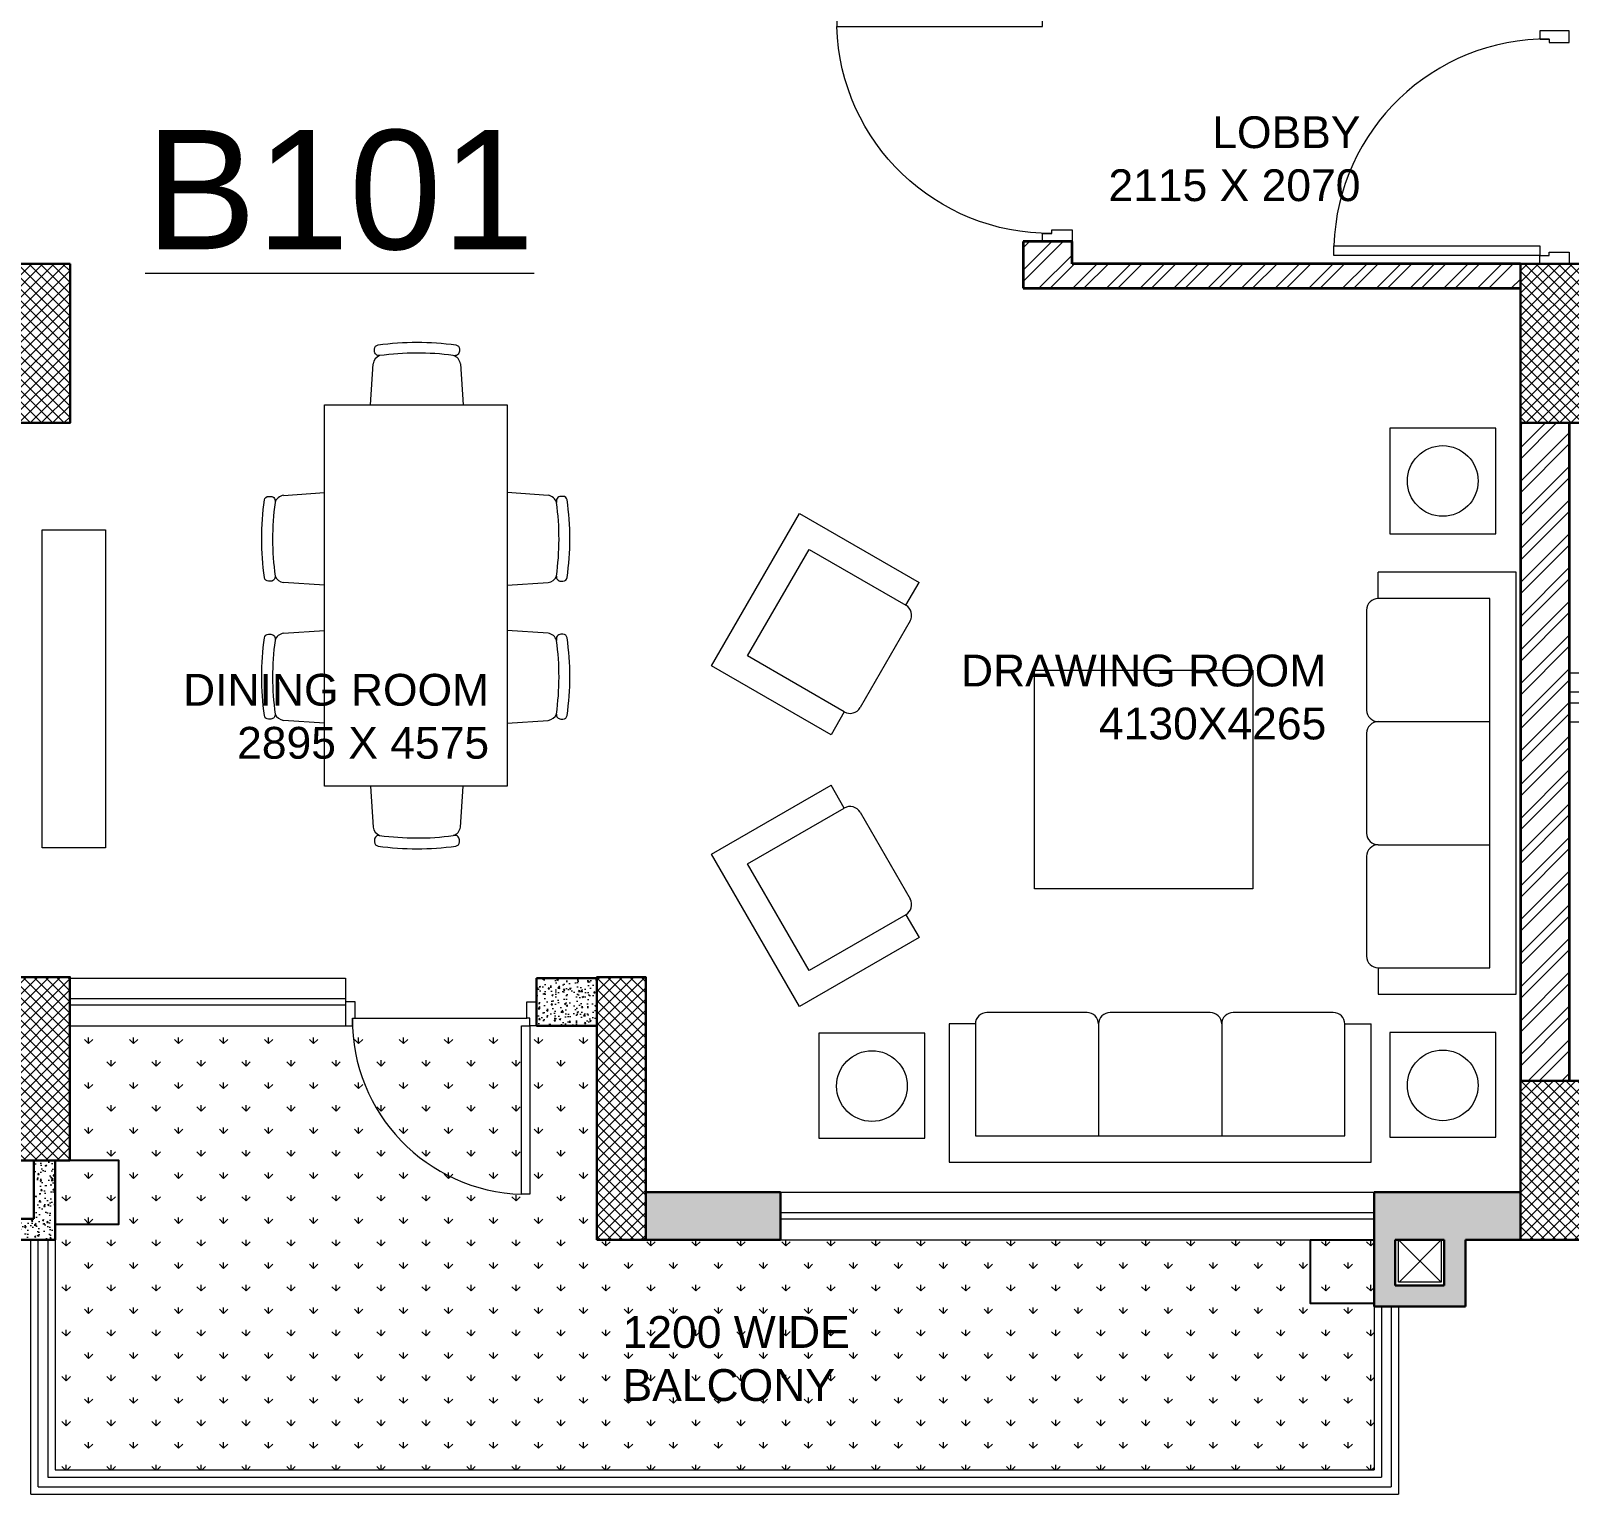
# Model space of a CAD drawing. Header units: millimetres. Extents: x 2919505 to 2966223, y -2460693 to -2283121.
# Drawn here: x 2932171 to 2939426, y -2315306 to -2308401 of the extents above; entities that cross this region are included whole.
import ezdxf

# ---------------------------------------------------------------- set-up
doc = ezdxf.new("R2010")
doc.units = ezdxf.units.MM
doc.header["$LTSCALE"] = 100
doc.header["$MEASUREMENT"] = 0
doc.linetypes.add('HIDDEN', pattern=[0.375, 0.25, -0.125])
for name, color, linetype, lineweight in [('ACC BLOCK', 211, 'Continuous', 30), ('COL H', 252, 'Continuous', 5), ('door', 35, 'Continuous', 13), ('furniture', 5, 'Continuous', 18), ('MKG TEXT', 7, 'Continuous', 25), ('RAILING', 222, 'Continuous', 15), ('S-BALCONY HATCH', 34, 'Continuous', 5), ('Stairs', 2, 'Continuous', 18), ('text', 7, 'Continuous', 9), ('WALL', 1, 'Continuous', 35), ('WALL HATCH', 43, 'Continuous', 5), ('win', 150, 'Continuous', 18)]:
    doc.layers.add(name, color=color, linetype=linetype, lineweight=lineweight)
doc.layers.add('cutout', color=7, linetype='HIDDEN', lineweight=20, true_color=0x0544ff)
doc.layers.add('STR. COLUMN', color=7, linetype='Continuous', lineweight=30, true_color=0xf50000)
doc.styles.add('ARIAL', font='arial.ttf')
doc.styles.get("Standard").update_dxf_attribs({"font": 'sanss___.ttf'})
pattern_1 = [(50, (36.665, 147869.8), (71.7260183, -6.2752135), [7.5, -82.5]), (355, (36.665, 147869.8), (-13.8751334, 75.2192134), [6, -66]), (100.4514445, (42.64, 147869.28), (57.8508847, 68.9439991), [6.3740192, -70.1142112]), (46.1842, (36.665, 147889.8), (106.724133, -16.551928), [11.25, -123.75]), (96.6356355, (45.56, 147888.42), (93.4661946, 97.41186), [9.5610342, -105.171376]), (351.184164, (36.67, 147889.8), (93.4661945, 97.41186), [9, -99]), (21, (46.665, 147884.8), (59.6907052, -40.2618891), [7.5, -82.5]), (326, (46.665, 147884.8), (24.3315332, 72.5150045), [6, -66]), (71.4514447, (51.64, 147881.446), (84.0222377, 32.2531153), [6.374019, -70.1142112]), (37.5, (36.665, 147869.8), (1.21598553, 33.28938538), [0, -65.2, 0, -67, 0, -66.25]), (7.5, (36.665, 147869.8), (26.30695374, 39.4411712), [0, -38.2, 0, -63.7, 0, -25.25]), (327.5, (14.365, 147869.8), (53.38224362, -2.25548717), [0, -25, 0, -78, 0, -103.5]), (317.5, (4.365, 147869.8), (58.31861693, 10.01049823), [0, -32.5, 0, -51.8, 0, -73.5])]

# ---------------------------------------------------------------- blocks, each defined once
blk = doc.blocks.new('col-1')
at = {"layer": 'COL H', "lineweight": 5, "ltscale": 0.1}
h = blk.add_hatch(dxfattribs=at)
h.set_pattern_fill('ANSI37', color=256, scale=300)
h.paths.add_polyline_path([(2928694.7, -2448501.1), (2928694.7, -2448801.1), (2929444.7, -2448801.1), (2929444.7, -2448501.1)])
at = {"layer": 'STR. COLUMN', "color": 4}
blk.add_lwpolyline([(2928694.7, -2448501.1), (2928694.7, -2448801.1), (2929444.7, -2448801.1), (2929444.7, -2448501.1)], close=True, dxfattribs=at)
blk = doc.blocks.new('col3')
at = {"layer": 'COL H', "lineweight": 5, "ltscale": 0.1}
h = blk.add_hatch(dxfattribs=at)
h.set_pattern_fill('ANSI37', color=256, scale=300)
h.paths.add_polyline_path([(2930168.1, -2441842.7), (2930168.1, -2442142.7), (2931033.1, -2442142.7), (2931033.1, -2441842.7)])
at = {"layer": 'STR. COLUMN', "color": 4}
blk.add_lwpolyline([(2930168.1, -2441842.7), (2930168.1, -2442142.7), (2931033.1, -2442142.7), (2931033.1, -2441842.7)], close=True, dxfattribs=at)
blk = doc.blocks.new('A$C4EBC2541')
at = {"layer": 'door', "linetype": 'Continuous'}
for p, q in [((33.6, 119.9), (33.6, 958.2)), ((33.6, 958.2), (74, 958.2)), ((74, 958.2), (74, 119.9)), ((74, 119.9), (33.6, 119.9))]:
    blk.add_line(p, q, dxfattribs=at)
for points in [[(48, 0), (0, 0), (0, 119.9), (33.6, 119.9), (33.6, 81.6), (48, 81.6)], [(902, 0), (949.9, 0), (949.9, 119.9), (916.3, 119.9), (916.3, 81.6), (902, 81.6)]]:
    blk.add_lwpolyline(points, close=True, dxfattribs=at)
at = {"layer": 'door', "lineweight": 9, "ltscale": 0.5}
blk.add_arc((46.7, 88.9), 869.7, 359.51318, 88.19967, dxfattribs=at)
blk = doc.blocks.new('col12')
at = {"layer": 'COL H', "lineweight": 5}
h = blk.add_hatch(dxfattribs=at)
h.set_pattern_fill('ANSI37', color=256, scale=300)
h.paths.add_polyline_path([(2929934.3, -2444376.1), (2929934.3, -2444146.1), (2928694.7, -2444146.1), (2928694.7, -2444376.1)])
at = {"color": 4, "ltscale": 0.1}
blk.add_lwpolyline([(2929934.3, -2444376.1), (2929934.3, -2444146.1), (2928694.7, -2444146.1), (2928694.7, -2444376.1)], close=True, dxfattribs=at)

msp = doc.modelspace()

# ---------------------------------------------------------------- hatches: boundary and pattern name
at = {"layer": 'S-BALCONY HATCH'}
h = msp.add_hatch(dxfattribs=at)
h.set_pattern_fill('GRASS', color=256, scale=150, style=0)
h.set_pattern_definition([(90, (36.67, 147869.8), (-106.0660171, 106.0660171), [28.125, -184.0070344]), (45, (36.67, 147869.8), (-106.066017, 106.066017), [28.125, -121.875]), (135, (36.67, 147869.8), (-106.066017, -106.066017), [28.125, -121.875])])
h.paths.add_polyline_path([(2932355.9, -2313096.3), (2934841.2, -2313096.3), (2934840.9, -2314105.9), (2938505.9, -2314105.9), (2938505.9, -2315190.9), (2932285.9, -2315190.9), (2932285.9, -2313731.3), (2932355.9, -2313731.3)])
at = {"layer": 'WALL HATCH'}
h = msp.add_hatch(dxfattribs=at)
h.set_pattern_fill('ANSI32', color=256, scale=300, style=0)
h.set_pattern_definition([(45, (0, 147869.8), (-79.549513, 79.549513), []), (45, (53.03, 147869.8), (-79.549513, 79.549513), [])])
h.paths.add_polyline_path([(2939425.9, -2310251.3), (2939195.9, -2310251.3), (2939195.9, -2313355.9), (2939425.9, -2313355.9)])
h.paths.add_polyline_path([(2939195.9, -2309616.3), (2939195.9, -2309501.3), (2939154, -2309501.3), (2939158.3, -2309501.3), (2939195.9, -2309501.3), (2937081.2, -2309501.3), (2937081.2, -2309396.3), (2936950.8, -2309396.3), (2936851.2, -2309396.3), (2936851.2, -2309616.3)])
h = msp.add_hatch(dxfattribs=at)
h.set_pattern_fill('AR-CONC', color=8, scale=10, style=0)
h.set_pattern_definition(pattern_1)
h.paths.add_polyline_path([(2935705.9, -2313880.9), (2935070.9, -2313880.9), (2935070.9, -2314105.9), (2935705.9, -2314105.9)])
h.paths.add_polyline_path([(2938605.9, -2314105.9), (2938836.3, -2314105.9), (2938836.3, -2314320.9), (2938605.9, -2314320.9)], flags=16)
h.paths.add_polyline_path([(2939195.9, -2313880.9), (2938505.9, -2313880.9), (2938505.9, -2314105.9), (2938505.9, -2314420.9), (2938936.3, -2314420.9), (2938936.3, -2314105.9), (2939195.9, -2314105.9)])
h.paths.add_polyline_path([(2932355.9, -2312871.3), (2932355.9, -2313096.3), (2932355.9, -2313096.3), (2932355.9, -2312871.3)])
at = {"layer": 'WALL HATCH', "ltscale": 0.1}
h = msp.add_hatch(dxfattribs=at)
h.set_pattern_fill('AR-CONC', color=8, scale=10, style=0)
h.set_pattern_definition([(50, (-1136.71, 147874.81), (71.7260183, -6.2752135), [7.5, -82.5]), (355, (-1136.71, 147874.81), (-13.8751334, 75.2192134), [6, -66]), (100.4514445, (-1130.73, 147874.285), (57.8508847, 68.9439991), [6.3740192, -70.1142112]), (46.1842, (-1136.71, 147894.81), (106.724133, -16.551928), [11.25, -123.75]), (96.6356355, (-1127.82, 147893.43), (93.4661946, 97.41186), [9.5610342, -105.171376]), (351.184164, (-1136.71, 147894.81), (93.4661945, 97.41186), [9, -99]), (21, (-1126.71, 147889.81), (59.6907052, -40.2618891), [7.5, -82.5]), (326, (-1126.71, 147889.81), (24.3315332, 72.5150045), [6, -66]), (71.4514447, (-1121.736, 147886.45), (84.0222377, 32.2531153), [6.374019, -70.1142112]), (37.5, (-1136.71, 147874.807), (1.21598553, 33.28938538), [0, -65.2, 0, -67, 0, -66.25]), (7.5, (-1136.71, 147874.807), (26.30695374, 39.4411712), [0, -38.2, 0, -63.7, 0, -25.25]), (327.5, (-1159.01, 147874.807), (53.38224362, -2.25548717), [0, -25, 0, -78, 0, -103.5]), (317.5, (-1169.01, 147874.807), (58.31861693, 10.01049823), [0, -32.5, 0, -51.8, 0, -73.5])])
h.paths.add_polyline_path([(2934555.9, -2312871.3), (2934840.9, -2312871.3), (2934840.9, -2313096.3), (2934555.9, -2313096.3), (2934555.9, -2312982.7)])
at = {"layer": 'WALL HATCH'}
h = msp.add_hatch(dxfattribs=at)
h.set_pattern_fill('AR-CONC', color=8, scale=10, style=0)
h.set_pattern_definition(pattern_1)
h.paths.add_polyline_path([(2931623.8, -2313731.3), (2931623.8, -2313506.3), (2932055.9, -2313506.3), (2932055.9, -2313731.3), (2931855.9, -2313731.3), (2931855.9, -2314005.9), (2932185.9, -2314005.9), (2932185.9, -2313731.3), (2932285.9, -2313731.3), (2932285.9, -2314105.9), (2931755.9, -2314105.9), (2931755.9, -2313731.3)])

# ---------------------------------------------------------------- linework, layer by layer
at = {"layer": 'ACC BLOCK', "ltscale": 0.1}
for p, q in [((2934555.9, -2313096.3), (2934555.9, -2312871.3)), ((2934840.9, -2312871.3), (2934555.9, -2312871.3)), ((2934555.9, -2313096.3), (2934840.9, -2313096.3)), ((2932185.9, -2314005.9), (2932185.9, -2313731.3)), ((2932285.9, -2314105.9), (2932285.9, -2313731.3)), ((2935705.9, -2313880.9), (2935070.9, -2313880.9)), ((2935705.9, -2313880.9), (2935705.9, -2314105.9)), ((2939195.9, -2313880.9), (2938505.9, -2313880.9)), ((2938505.9, -2313880.9), (2938505.9, -2314420.9)), ((2931855.9, -2314005.9), (2932185.9, -2314005.9)), ((2931755.9, -2314105.9), (2932285.9, -2314105.9)), ((2935070.9, -2314105.9), (2935705.9, -2314105.9)), ((2938605.9, -2314105.9), (2938605.9, -2314320.9)), ((2938836.3, -2314105.9), (2938605.9, -2314105.9)), ((2938836.3, -2314105.9), (2938836.3, -2314320.9)), ((2939195.9, -2314105.9), (2938936.3, -2314105.9)), ((2938936.3, -2314105.9), (2938936.3, -2314420.9)), ((2938836.3, -2314320.9), (2938605.9, -2314320.9)), ((2938936.3, -2314420.9), (2938505.9, -2314420.9))]:
    msp.add_line(p, q, dxfattribs=at)
at = {"layer": 'cutout', "color": 160, "linetype": 'Continuous', "lineweight": 9, "ltscale": 0.1, "true_color": 0x0040ff}
for p, q in [((2938620.9, -2314105.9), (2938821.3, -2314305.9)), ((2938821.3, -2314105.9), (2938624.3, -2314305.9))]:
    msp.add_line(p, q, dxfattribs=at)
at = {"layer": 'cutout', "color": 160, "linetype": 'Continuous', "ltscale": 0.1, "true_color": 0x0040ff}
msp.add_lwpolyline([(2938620.9, -2314105.9), (2938821.3, -2314105.9), (2938821.3, -2314305.9), (2938620.9, -2314305.9)], close=True, dxfattribs=at)
at = {"layer": 'door'}
msp.add_line((2933701.4, -2313060), (2934510.5, -2313060), dxfattribs=at)
at = {"layer": 'furniture'}
for p, q in [((2933773.5, -2310165.7, 0), (2933786, -2309973.1, 0)), ((2934197.1, -2309973.3, 0), (2934210.4, -2310165.7, 0)), ((2933362.9, -2310593.2), (2933555.4, -2310579.9)), ((2934610.4, -2310593.2), (2934417.9, -2310579.9)), ((2935381.2, -2311396.9), (2935796, -2310678.3)), ((2935796, -2310678.3), (2936359.9, -2311003.9)), ((2935550.9, -2311351.1), (2935841.3, -2310848.2)), ((2935841.3, -2310848.2), (2936297.7, -2311111.7)), ((2933555.4, -2311016.7), (2933362.8, -2311004.2)), ((2934417.9, -2311016.7), (2934610.5, -2311004.2)), ((2936297.7, -2311111.7), (2936359.9, -2311003.9)), ((2939176.2, -2310955.5), (2938525.1, -2310955.5)), ((2938525.1, -2311080), (2938525.1, -2310955.5)), ((2939176.2, -2312946.8), (2939176.2, -2310955.5)), ((2939052.1, -2311080), (2938525.1, -2311080)), ((2939052.1, -2312822.4), (2939052.1, -2311080)), ((2938470.6, -2311134.4), (2938470.6, -2311606.3)), ((2933362.9, -2311243.8), (2933555.4, -2311230.5)), ((2934610.4, -2311243.8), (2934417.9, -2311230.5)), ((2936317.6, -2311186), (2936081.7, -2311594.7)), ((2936007.3, -2311614.6), (2935550.9, -2311351.1)), ((2936007.3, -2311614.6), (2935550.9, -2311351.1)), ((2935945.1, -2311722.4), (2935381.2, -2311396.9)), ((2933555.4, -2311667.3), (2933362.8, -2311654.8)), ((2934417.9, -2311667.3), (2934610.5, -2311654.8)), ((2936007.3, -2311614.6), (2935945.1, -2311722.4)), ((2938525.1, -2311660.8), (2939052.1, -2311660.8)), ((2938470.6, -2311715.2), (2938470.6, -2312187.1)), ((2933773.5, -2311965.7), (2933786, -2312158.4)), ((2934197.1, -2312158.2), (2934210.4, -2311965.7)), ((2935381.2, -2312286.5), (2935945.1, -2311960.9)), ((2936007.3, -2312068.7), (2935945.1, -2311960.9)), ((2935550.9, -2312332.2), (2936007.3, -2312068.7)), ((2936081.7, -2312088.6), (2936317.6, -2312497.3)), ((2938525.1, -2312241.6), (2939052.1, -2312241.6)), ((2935796, -2313005), (2935381.2, -2312286.5)), ((2938470.6, -2312296), (2938470.6, -2312767.9)), ((2935841.3, -2312835.2), (2935550.9, -2312332.2)), ((2936297.7, -2312571.7), (2935841.3, -2312835.2)), ((2936297.7, -2312571.7), (2935841.3, -2312835.2)), ((2936297.7, -2312571.7), (2936359.9, -2312679.4)), ((2936359.9, -2312679.4), (2935796, -2313005)), ((2938525.1, -2312822.4), (2939052.1, -2312822.4)), ((2938525.1, -2312822.4), (2938525.1, -2312946.8)), ((2938525.1, -2312946.8), (2939176.2, -2312946.8)), ((2937151.9, -2313032.9), (2936680, -2313032.9)), ((2937732.7, -2313032.9), (2937260.8, -2313032.9)), ((2938313.5, -2313032.9), (2937841.6, -2313032.9)), ((2936625.6, -2313087.3), (2936501.1, -2313087.3)), ((2936501.1, -2313087.3), (2936501.1, -2313738.5)), ((2936625.6, -2313087.3), (2936625.6, -2313614.3)), ((2937206.4, -2313087.3), (2937206.4, -2313614.3)), ((2937787.2, -2313087.3), (2937787.2, -2313614.3)), ((2938368, -2313614.3), (2938368, -2313087.3)), ((2938368, -2313087.3), (2938492.4, -2313087.3)), ((2938492.4, -2313738.5), (2938492.4, -2313087.3)), ((2936625.6, -2313614.3), (2938368, -2313614.3)), ((2936501.1, -2313738.5), (2938492.4, -2313738.5))]:
    msp.add_line(p, q, dxfattribs=at)
at = {"layer": 'furniture', "elevation": 0}
for points in [[(2933815.7, -2309933.9, -0.431626), (2933792, -2309913.1), (2933792, -2309903, -0.368177), (2933808.9, -2309883.2, -0.069082), (2934175.5, -2309883.2, -0.368177), (2934192.3, -2309903), (2934192.3, -2309913.1, -0.497842), (2934163.1, -2309933.2)], [(2933323.6, -2310974.5, -0.431626), (2933302.8, -2310998.2), (2933292.7, -2310998.2, -0.368177), (2933272.9, -2310981.4, -0.069082), (2933272.9, -2310614.8, -0.368177), (2933292.7, -2310598), (2933302.8, -2310598, -0.497842), (2933322.8, -2310627.2)], [(2934649.7, -2310974.5, 0.431626), (2934670.5, -2310998.2), (2934680.7, -2310998.2, 0.368177), (2934700.4, -2310981.4, 0.069082), (2934700.4, -2310614.8, 0.368177), (2934680.7, -2310598), (2934670.5, -2310598, 0.497842), (2934650.5, -2310627.2)], [(2933323.6, -2311625.2, -0.431626), (2933302.8, -2311648.8), (2933292.7, -2311648.8, -0.368177), (2933272.9, -2311632, -0.069082), (2933272.9, -2311265.4, -0.368177), (2933292.7, -2311248.6), (2933302.8, -2311248.6, -0.497842), (2933322.8, -2311277.8)], [(2934649.7, -2311625.2, 0.431626), (2934670.5, -2311648.8), (2934680.7, -2311648.8, 0.368177), (2934700.4, -2311632, 0.069082), (2934700.4, -2311265.4, 0.368177), (2934680.7, -2311248.6), (2934670.5, -2311248.6, 0.497842), (2934650.5, -2311277.8)], [(2933815.7, -2312197.6, 0.431626), (2933792, -2312218.4), (2933792, -2312228.5, 0.368177), (2933808.9, -2312248.2, 0.069082), (2934175.5, -2312248.2, 0.368177), (2934192.3, -2312228.5), (2934192.3, -2312218.4, 0.497842), (2934163.1, -2312198.3)]]:
    msp.add_lwpolyline(points, format="xyb", dxfattribs=at)
at = {"layer": 'furniture'}
msp.add_lwpolyline([(2932524.1, -2312255.9), (2932224.1, -2312255.9), (2932224.1, -2310755.9), (2932524.1, -2310755.9)], close=True, dxfattribs=at)
at = {"layer": 'furniture', "elevation": -6.4}
msp.add_lwpolyline([(2937933.6, -2312449), (2936903.7, -2312449), (2936903.7, -2311418.3), (2937933.6, -2311418.3)], close=True, dxfattribs=at)
at = {"layer": 'furniture'}
for centre in [(2938829.4, -2310525.5), (2936137.8, -2313380.2), (2938829.4, -2313376.8)]:
    msp.add_circle(centre, 166.7, dxfattribs=at)
for centre, radius, start, end in [((2933992.2, -2311201.1, 0), 1279.4, 82.32212, 97.92679), ((2933835.9, -2309980.1, 0), 50.4, 113.64476, 172.07529), ((2934148.7, -2309979.8, 0), 48.8, 7.65248, 72.87821), ((2934590.8, -2310798.1, 0), 1279.4, 172.32212, 187.92679), ((2933369.4, -2310641.5, 0), 48.8, 97.65248, 162.87821), ((2934603.9, -2310641.5, 0), 48.8, 17.12179, 82.34752), ((2933382.6, -2310798.1, 0), 1279.4, 352.07321, 7.67788), ((2933369.7, -2310954.3, 0), 50.4, 203.64476, 262.07529), ((2934603.6, -2310954.3, 0), 50.4, 277.92471, 336.35524), ((2938525.1, -2311134.4), 54.4, 89.99714, 180.00001), ((2936270.5, -2311158.8), 54.4, 329.99999, 60.00286), ((2934590.8, -2311448.7, 0), 1279.4, 172.32212, 187.92679), ((2933369.4, -2311292.1, 0), 48.8, 97.65248, 162.87821), ((2934603.9, -2311292.1, 0), 48.8, 17.12179, 82.34752), ((2933382.6, -2311448.7, 0), 1279.4, 352.07321, 7.67788), ((2936034.5, -2311567.5), 54.4, 239.99999, 329.99999), ((2933369.7, -2311605, 0), 50.4, 203.64476, 262.07529), ((2934603.6, -2311605, 0), 50.4, 277.92471, 336.35524), ((2938525.1, -2311606.3), 54.4, 180.00001, 270.00001), ((2938525.1, -2311715.2), 54.4, 90.00001, 180.00001), ((2936034.5, -2312115.8), 54.4, 30.00001, 120.00288), ((2933835.9, -2312151.4, 0), 50.4, 187.92471, 246.35524), ((2934148.7, -2312151.7, 0), 48.8, 287.12179, 352.34752), ((2933992.2, -2310930.4, 0), 1279.4, 262.07321, 277.67788), ((2938525.1, -2312187.1), 54.4, 180.00001, 270.00001), ((2938525.1, -2312296), 54.4, 90.00001, 180.00001), ((2936270.5, -2312524.5), 54.4, 300.00001, 30.00001), ((2938525.1, -2312767.9), 54.4, 180.00001, 270.00288), ((2936680, -2313087.3), 54.4, 90.00001, 180.00288), ((2937151.9, -2313087.3), 54.4, 0.00001, 90.00001), ((2937260.8, -2313087.3), 54.4, 90.00001, 180.00001), ((2937732.7, -2313087.3), 54.4, 0.00001, 90.00001), ((2937841.6, -2313087.3), 54.4, 90.00001, 180.00001), ((2938313.5, -2313087.3), 54.4, 359.99714, 90.00001)]:
    msp.add_arc(centre, radius, start, end, dxfattribs=at)
for points in [[(2933555.4, -2311965.7, 0), (2933555.4, -2310165.7, 0), (2934417.9, -2310165.7, 0), (2934417.9, -2311965.7, 0)], [(2938579.4, -2310775.5), (2939079.4, -2310775.5), (2939079.4, -2310275.5), (2938579.4, -2310275.5)], [(2936387.8, -2313130.2), (2935887.8, -2313130.2), (2935887.8, -2313625.2), (2936387.8, -2313625.2)], [(2938579.4, -2313621.8), (2939079.4, -2313621.8), (2939079.4, -2313126.8), (2938579.4, -2313126.8)]]:
    msp.add_3dface(points, dxfattribs=at)
at = {"layer": 'MKG TEXT', "ltscale": 0.1}
for points in [[(2932285.9, -2314031.3), (2932585.9, -2314031.3), (2932585.9, -2313731.3), (2932285.9, -2313731.3)], [(2938505.9, -2314405.9), (2938205.9, -2314405.9), (2938205.9, -2314105.9), (2938505.9, -2314105.9)]]:
    msp.add_lwpolyline(points, close=True, dxfattribs=at)
at = {"layer": 'RAILING'}
for p, q in [((2939425.9, -2311431.3), (2941769.3, -2311431.3)), ((2941469.3, -2311521.3), (2939425.9, -2311521.3)), ((2941469.3, -2311573.4), (2939425.9, -2311573.4)), ((2939425.9, -2311661.3), (2941769.3, -2311661.3))]:
    msp.add_line(p, q, dxfattribs=at)
at = {"layer": 'Stairs'}
for p, q in [((2932170.9, -2315305.9), (2932170.9, -2314105.9)), ((2932205.9, -2315270.9), (2932205.9, -2314105.9)), ((2932250.9, -2314105.9), (2932250.9, -2315225.9)), ((2932285.9, -2314105.9), (2932285.9, -2315190.9)), ((2938505.9, -2314420.9), (2938505.9, -2315190.9)), ((2938540.9, -2314420.9), (2938540.9, -2315225.9)), ((2938585.9, -2314420.9), (2938585.9, -2315270.9)), ((2938620.9, -2314420.9), (2938620.9, -2315305.9)), ((2932285.9, -2315190.9), (2938505.9, -2315190.9)), ((2932205.9, -2315270.9), (2938585.9, -2315270.9)), ((2932250.9, -2315225.9), (2938540.9, -2315225.9)), ((2932170.9, -2315305.9), (2938620.9, -2315305.9))]:
    msp.add_line(p, q, dxfattribs=at)
at = {"layer": 'WALL'}
for p, q in [((2937081.2, -2309396.3), (2936851.2, -2309396.3)), ((2936851.2, -2309396.3), (2936851.2, -2309616.3)), ((2937081.2, -2309501.3), (2937081.2, -2309396.3)), ((2939195.9, -2309501.3), (2937081.2, -2309501.3)), ((2936851.2, -2309616.3), (2939195.9, -2309616.3)), ((2939195.9, -2310251.3), (2939195.9, -2313355.9)), ((2939425.9, -2310251.3), (2939425.9, -2313355.9))]:
    msp.add_line(p, q, dxfattribs=at)
at = {"layer": 'win'}
for p, q in [((2932355.9, -2312871.3), (2933655.7, -2312871.3)), ((2933655.7, -2312871.3), (2933655.7, -2313096.3)), ((2932355.9, -2312966.3), (2933655.7, -2312966.3)), ((2932355.9, -2312996.3), (2933655.7, -2312996.3)), ((2932355.9, -2313096.3), (2933655.7, -2313096.3)), ((2935705.9, -2313880.9), (2938505.9, -2313880.9)), ((2935705.9, -2313975.9), (2938505.9, -2313975.9)), ((2935705.9, -2314005.9), (2938505.9, -2314005.9)), ((2935705.9, -2314105.9), (2938505.9, -2314105.9))]:
    msp.add_line(p, q, dxfattribs=at)

# ---------------------------------------------------------------- block references
at = {"layer": 'door'}
for p, xscale, yscale, zscale, rotation in [((2937081.2, -2308296.3), -1.157973891547824, 1.157973873339852, 1.157973853841247, 90), ((2939425.9, -2309501.3), 1.157973891547824, 1.157973873339852, 1.157973853841247, 90), ((2934555.9, -2312982.7), 0.947670386172831, 0.9476703712716698, 0.9476703553142716, 180)]:
    msp.add_blockref('A$C4EBC2541', p, dxfattribs=dict(at, xscale=xscale, yscale=yscale, zscale=zscale, rotation=rotation))
at = {"layer": 'STR. COLUMN'}
for name, p, rotation in [('col-1', (5380857.1, 619193.4), 270), ('col-1', (5387997.1, 619193.4), 270), ('col3', (490213.2, -5243899.4), 90), ('col12', (5379217.1, 615828.4), 270), ('col-1', (490694.8, -5242800.6), 90)]:
    msp.add_blockref(name, p, dxfattribs=dict(at, rotation=rotation))

# ---------------------------------------------------------------- texts
at = {"layer": 'text', "ltscale": 10, "char_height": 150, "attachment_point": 3}
for s, insert, width in [('LOBBY\\P2115 X 2070', (2938441.4, -2308805), 1607.863), ('DRAWING ROOM\\P4130X4265', (2938280.3, -2311344.7), 2236.595), ('DINING ROOM\\P2895 X 4575', (2934332.4, -2311435.6), 1758.024)]:
    msp.add_mtext(s, dxfattribs=dict(at, insert=insert, width=width))
at = {"layer": 'text', "color": 1, "ltscale": 1000, "insert": (2932710.6, -2308869.7, 0), "char_height": 496.466, "width": 15426.559, "attachment_point": 1, "style": 'ARIAL'}
msp.add_mtext('{\\H1.133x;\\LB101}', dxfattribs=at)
at = {"layer": 'text', "insert": (2934961.8, -2314465.5), "char_height": 150, "width": 1541.275, "attachment_point": 1}
msp.add_mtext('1200 WIDE BALCONY', dxfattribs=at)

doc.saveas('drawing.dxf')
